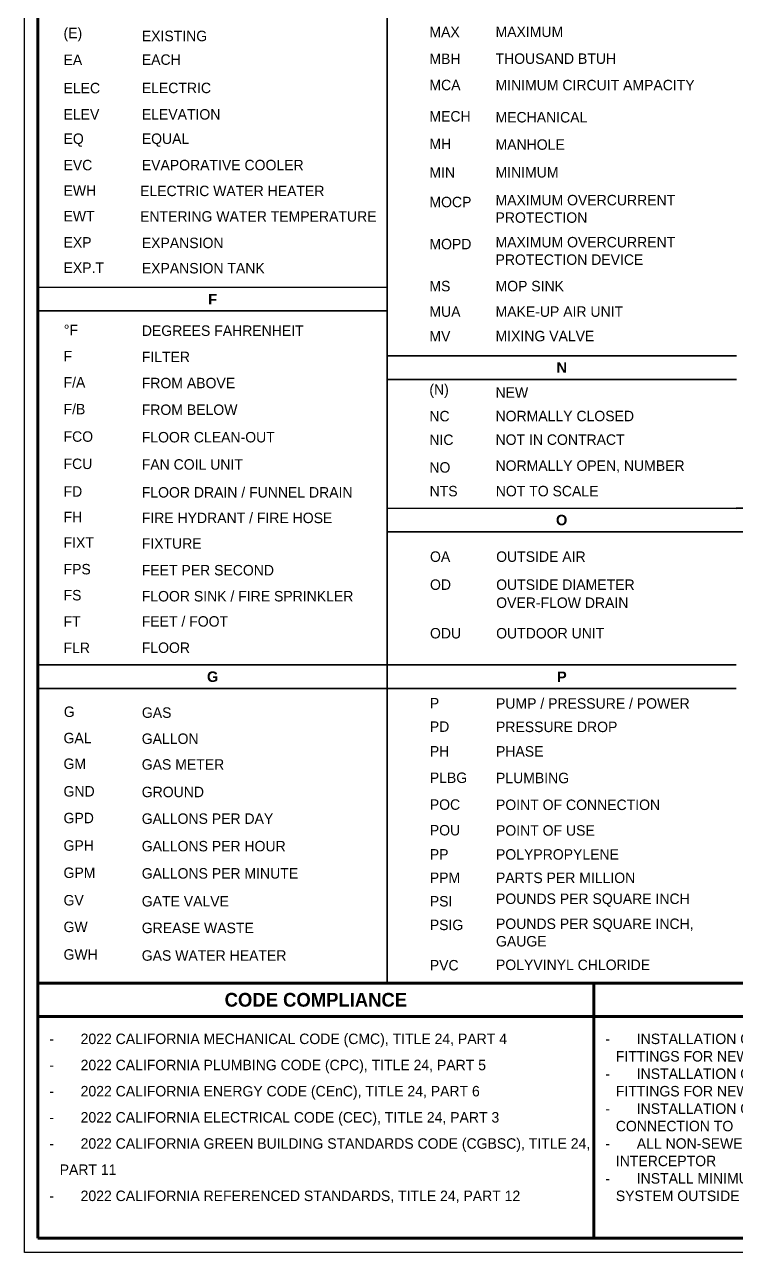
# Model space of a CAD drawing. Header units: inches. Extents: x 2025 to 34930, y -6955 to 4650.
# Drawn here: x 5035 to 5396, y -1678 to -1054 of the extents above; entities that cross this region are included whole.
import ezdxf

# ---------------------------------------------------------------- set-up
doc = ezdxf.new("R2010")
doc.units = ezdxf.units.IN
doc.header["$MEASUREMENT"] = 0
doc.layers.get('DEFPOINTS').update_dxf_attribs({"color": 104})
doc.layers.add('PDF-TEXT', color=7, linetype='Continuous', lineweight=35)
doc.styles.add('Century Gothic', font='GOTHIC.TTF', dxfattribs={"height": 5.3125})
doc.styles.add('Century Gothic_B', font='GOTHICB.TTF', dxfattribs={"height": 6.659722222222221})

msp = doc.modelspace()

# ---------------------------------------------------------------- linework, layer by layer
at = {"layer": 'DEFPOINTS'}
msp.add_lwpolyline([(5035.233260228108, -596.7382727297991), (6503.809005252229, -596.7382727297991), (6503.809005252229, -1677.811463002878), (5035.233260228108, -1677.811463002878)], close=True, dxfattribs=at)
at = {"layer": 'PDF-TEXT', "color": 42, "lineweight": 100}
for p, q in [((5041.906573583619, -602.5042973444142), (5041.907790492383, -1670.614045092945)), ((5574.358869066728, -1541.084485825821), (5041.907790492401, -1541.084485825821)), ((5324.091762861201, -1670.614045092945), (5324.091762861201, -1541.084485825821)), ((5041.907790492405, -1558.076181098317), (5574.358869066719, -1558.076181098305)), ((5041.907790492382, -1670.61404509295), (6496.314699289015, -1670.614045092935))]:
    msp.add_line(p, q, dxfattribs=at)
at = {"layer": 'PDF-TEXT'}
for p, q in [((5219.179333512993, -618.5274891841746), (5219.179333512994, -1541.084485825821)), ((5219.121696750228, -1187.83208086826), (5041.906373824337, -1187.805046762325)), ((5041.906373824337, -1199.790984530802), (5219.29427306059, -1199.790984530802)), ((5396.391139931193, -1222.579303041419), (5219.118374747212, -1222.552260172699)), ((5219.238835367805, -1234.538180377534), (5396.391139931193, -1234.538180377534)), ((5396.509156225011, -1300.020264903784), (5219.23639104103, -1299.993222035064)), ((5574.120392152307, -1300.020343989704), (5396.329199004209, -1299.993222035066)), ((5219.356851661623, -1311.979142239899), (5574.120392152307, -1311.979142239901)), ((5219.121696750228, -1379.547757148108), (5041.906373824337, -1379.520723042172)), ((5396.327949493167, -1379.547738429892), (5219.057621381091, -1379.520695932946)), ((5041.906373824337, -1391.50666081065), (5219.29427306059, -1391.50666081065)), ((5219.056437941173, -1391.506660840108), (5396.326768056475, -1391.506638882758))]:
    msp.add_line(p, q, dxfattribs=at)

# ---------------------------------------------------------------- texts
at = {"layer": 'PDF-TEXT', "char_height": 5.3125, "attachment_point": 7, "style": 'Century Gothic'}
for s, insert in [('(E)', (5055.006382198195, -1062.963319872366)), ('EXISTING', (5094.718865070316, -1062.932677587076)), ('MAX', (5240.646500838274, -1060.811838264615)), ('MAXIMUM', (5274.192632358046, -1060.811838264615)), ('EA', (5055.006382198195, -1074.963319872366)), ('EACH', (5094.718865070316, -1074.932677587076)), ('MBH', (5240.646500838274, -1074.442906388931)), ('THOUSAND BTUH', (5274.192632358046, -1074.442906388931)), ('ELEC', (5055.006382198195, -1089.388827512488)), ('ELECTRIC', (5094.718865070316, -1089.301453503957)), ('MCA', (5240.646500838274, -1087.808251664614)), ('MINIMUM CIRCUIT AMPACITY', (5274.192632358046, -1087.867259811526)), ('ELEV', (5055.006382198195, -1102.637294706183)), ('ELEVATION', (5094.718865070316, -1102.725806926552)), ('MECH', (5240.646500838274, -1103.720625734319)), ('MECHANICAL ', (5274.192632358046, -1104.192158049917)), ('EQ', (5055.006382198195, -1116.473034085635)), ('EQUAL', (5094.718865070316, -1116.474172297472)), ('MH', (5240.646500838274, -1117.592301020848)), ('MANHOLE', (5274.192632358046, -1118.063833336446)), ('EVC', (5055.006382198195, -1128.473034085635)), ('EVAPORATIVE COOLER', (5094.718865070316, -1128.474172297472)), ('MIN', (5240.646500838274, -1132.154294995877)), ('MINIMUM', (5274.192632358046, -1132.154294995897)), ('EWH', (5055.006382198195, -1141.355256577212)), ('ELECTRIC WATER HEATER', (5093.834488815211, -1141.591289164875)), ('MAXIMUM OVERCURRENT \\PPROTECTION', (5274.192632358046, -1155.134346502582)), ('MOCP', (5240.646500838274, -1147.234844309167)), ('EWT', (5055.006382198195, -1154.312227399809)), ('ENTERING WATER TEMPERATURE', (5093.834488815211, -1154.548259987472)), ('EXP', (5055.006382198195, -1167.648068602051)), ('EXPANSION', (5094.718865070316, -1168.00211748352)), ('MOPD', (5240.646500838274, -1168.581511256432)), ('MAXIMUM OVERCURRENT \\PPROTECTION DEVICE', (5274.192632358046, -1176.481013449848)), ('EXP.T', (5055.006382198195, -1180.47979938014)), ('EXPANSION TANK', (5094.718865070316, -1180.833848261609)), ('MS', (5240.646500838274, -1189.913819750514)), ('MOP SINK', (5274.192632358046, -1189.913819750534)), ('MUA', (5240.646500838274, -1202.857004038322)), ('MAKE-UP AIR UNIT', (5274.192632358046, -1202.857004038342)), ('°F', (5055.153264891418, -1212.11069661743)), ('DEGREES FAHRENHEIT', (5094.747731469723, -1212.553257719268)), ('MV', (5240.646500838274, -1215.285935754355)), ('MIXING VALVE', (5274.192632358046, -1215.285935754375)), ('F', (5055.005744524145, -1225.446537819655)), ('FILTER', (5094.688723322814, -1225.801724912968)), ('F/A', (5055.005744524145, -1238.811883095337)), ('FROM ABOVE ', (5094.688723322814, -1239.137566115194)), ('(N)', (5240.619441091594, -1243.934984643967)), ('NEW', (5274.19507668482, -1243.877114708906)), ('F/B', (5055.005744524145, -1252.36083940856)), ('FROM BELOW', (5094.688723322814, -1252.686522428417)), ('NC', (5240.619441091594, -1255.934984643967)), ('NORMALLY CLOSED', (5274.19507668482, -1255.877114708906)), ('FLOOR CLEAN-OUT', (5094.688723322814, -1266.63973521082)), ('NIC', (5240.619441091594, -1267.934984643967)), ('NOT IN CONTRACT', (5274.19507668482, -1267.877114708906)), ('FCU', (5055.005744524145, -1280.146640921883)), ('FAN COIL UNIT', (5094.688723322814, -1280.472323941734)), ('NO', (5240.619441091594, -1281.973719915806)), ('NORMALLY OPEN, NUMBER', (5274.19507668482, -1281.974858127658)), ('FD', (5055.005744524145, -1294.100296782031)), ('FLOOR DRAIN / FUNNEL DRAIN', (5094.688723322814, -1294.631370104249)), ('NTS', (5240.737457385412, -1293.998215940714)), ('NOT TO SCALE', (5274.313092978638, -1293.999354152566)), ('FH', (5055.005744524145, -1307.075575529852)), ('FIRE HYDRANT / FIRE HOSE', (5094.688723322814, -1307.60664885207)), ('FIXT', (5055.005744524145, -1320.056141586716)), ('FIXTURE', (5094.688723322814, -1320.587214908934)), ('OA', (5240.943985899614, -1327.277450006613)), ('OUTSIDE AIR', (5274.519621492831, -1327.278588218454)), ('FPS', (5055.005744524145, -1333.628819541522)), ('FEET PER SECOND', (5094.688723322814, -1334.15989286374)), ('OD', (5240.943985899614, -1341.501524433988)), ('OUTSIDE DIAMETER', (5274.519621492831, -1341.50266264584)), ('FS', (5055.005744524145, -1346.833997404381)), ('FLOOR SINK / FIRE SPRINKLER', (5094.688723322814, -1347.365070726599)), ('OVER-FLOW DRAIN', (5274.519621492831, -1350.666013939228)), ('FT', (5055.005744524145, -1360.158719303259)), ('FEET / FOOT', (5094.688723322814, -1360.158719303248)), ('ODU', (5240.943985899614, -1366.155660925258)), ('OUTDOOR UNIT', (5274.519621492831, -1366.15679913711)), ('FLR', (5055.005744524145, -1373.504095277391)), ('FLOOR', (5094.688723322814, -1373.50409527738)), ('P', (5240.852396933007, -1401.61587157573)), ('G', (5055.153264891418, -1406.026659376555)), ('GAS', (5094.747731469723, -1406.469220478393)), ('PD', (5240.852396933007, -1413.500086925378)), ('PRESSURE DROP', (5274.428032526233, -1413.705477227728)), ('GAL', (5055.005744524145, -1419.36250057878)), ('GALLON', (5094.688723322814, -1419.717687672093)), ('PH', (5240.852396933007, -1426.019614549712)), ('PHASE', (5274.428032526233, -1426.13763084353)), ('GM', (5055.005744524145, -1432.42511875397)), ('GAS METER', (5094.688723322814, -1432.780305847284)), ('PLBG', (5240.852396933007, -1439.534989445276)), ('PLUMBING', (5274.428032526233, -1439.653005739094)), ('GND', (5055.005744524145, -1446.427683597192)), ('GROUND', (5094.688723322814, -1446.753366617049)), ('POC', (5240.852396933007, -1453.158976539622)), ('POINT OF CONNECTION', (5274.428032526233, -1453.27699283344)), ('GPD', (5055.005744524145, -1459.976639910416)), ('GALLONS PER DAY', (5094.688723322814, -1460.302322930273)), ('POU', (5240.852396933007, -1466.166423868612)), ('POINT OF USE', (5274.428032526233, -1466.28444016243)), ('GALLONS PER HOUR', (5094.688723322814, -1474.255535712675)), ('PP', (5240.852396933007, -1478.347173251435)), ('POLYPROPYLENE', (5274.428032526233, -1478.465189545253)), ('GPM', (5055.005744524145, -1487.762441423738)), ('GALLONS PER MINUTE', (5094.688723322814, -1488.08812444359)), ('PPM', (5240.852396933007, -1490.23138860108)), ('PARTS PER MILLION', (5274.428032526233, -1490.349404894898)), ('POUNDS PER SQUARE INCH', (5274.428032526233, -1502.359460664893)), ('GV', (5055.005744524145, -1501.716097283886)), ('GATE VALVE', (5094.688723322814, -1502.247170606104)), ('PSI', (5240.852396933007, -1502.241444371075)), ('POUNDS PER SQUARE INCH,\\PGAUGE', (5274.428032526233, -1522.540889820362)), ('GW', (5055.005744524145, -1515.250373073915)), ('GREASE WASTE', (5094.688723322814, -1515.781446396133)), ('PSIG', (5240.852396933007, -1514.241444371075)), ('GWH', (5055.005744524145, -1529.256430014044)), ('GAS WATER HEATER', (5094.688723322814, -1529.787503336262)), ('PVC', (5240.852396933007, -1534.70654227289)), ('POLYVINYL CHLORIDE ', (5274.428032526233, -1534.53171609761))]:
    msp.add_mtext(s, dxfattribs=dict(at, insert=insert))
at = {"layer": 'PDF-TEXT', "char_height": 5.3125}
for s, insert, width, attachment_point, style in [('{\\fArial|b1|i0|c0|p34;F}', (5130.659112631987, -1193.811545862744), 177.2703208572061, 5, 'Century Gothic_B'), ('{\\fArial|b1|i0|c0|p34;N}', (5307.814987649499, -1228.558741709478), 177.1523045633885, 5, 'Century Gothic_B'), ('FCO', (5055.005744524145, -1266.314052190968), 3.055012982076732, 7, 'Century Gothic'), ('{\\fArial|b1|i0|c0|p34;O}', (5307.728329837972, -1305.999703571842), 176.978988940331, 5, 'Century Gothic_B'), ('{\\fArial|b1|i0|c0|p34;G}', (5130.659112631987, -1385.527222142591), 177.2703208572061, 5, 'Century Gothic_B'), ('{\\fArial|b1|i0|c0|p34;P}', (5307.839481674027, -1385.527211193432), 176.9727620763861, 5, 'Century Gothic_B'), ('PUMP / PRESSURE / POWER', (5274.428032526233, -1401.82126187808), 98.52586971758143, 7, 'Century Gothic'), ('GPH', (5055.005744524145, -1473.929852692823), 3.055012982076732, 7, 'Century Gothic'), ('\\pxi-1,l2,sm1.5,t4;{\\C6;-^I2022 CALIFORNIA MECHANICAL CODE (CMC), TITLE 24, PART 4\\P-^I2022 CALIFORNIA PLUMBING CODE (CPC), TITLE 24, PART 5\\P-^I2022 CALIFORNIA ENERGY CODE (CEnC), TITLE 24, PART 6\\P-^I2022 CALIFORNIA ELECTRICAL CODE (CEC), TITLE 24, PART 3\\P-^I2022 CALIFORNIA GREEN BUILDING STANDARDS CODE (CGBSC), TITLE 24, PART 11\\P-^I2022 CALIFORNIA REFERENCED STANDARDS, TITLE 24, PART 12}', (5042.427426464506, -1566.709204647239), 282.1839723688025, 1, 'Century Gothic')]:
    msp.add_mtext(s, dxfattribs=dict(at, insert=insert, width=width, attachment_point=attachment_point, style=style))
at = {"layer": 'PDF-TEXT', "color": 42, "insert": (5183.026052217163, -1549.580333462069), "char_height": 7, "width": 282.1314212880893, "attachment_point": 5, "style": 'Century Gothic_B'}
msp.add_mtext('CODE COMPLIANCE', dxfattribs=at)
at = {"layer": 'PDF-TEXT', "color": 6, "insert": (5324.611398833309, -1566.709204647254), "char_height": 5.3125, "width": 242.5827808041359, "attachment_point": 1, "style": 'Century Gothic'}
msp.add_mtext('\\pxi-1,l2,t4;-^IINSTALLATION OF NEW COLD AND HOT WATER PIPING AND FITTINGS FOR NEW FIXTURES.  \\P-^IINSTALLATION OF ALL NEW SEWER AND VENT PIPING AND FITTINGS FOR NEW FIXTURES. \\P-^IINSTALLATION OF NEW BACK-FLOW PREVENTER AND WATER CONNECTION TO \\P-^IALL NON-SEWER WASTE TO BE CONNECTED TO SAND INTERCEPTOR \\P-^IINSTALL MINIMUM OF 45 GAL. CLARIFIER FOR THE DRAIN SYSTEM OUTSIDE THE 6.  BUILDING.', dxfattribs=at)

doc.saveas('drawing.dxf')
